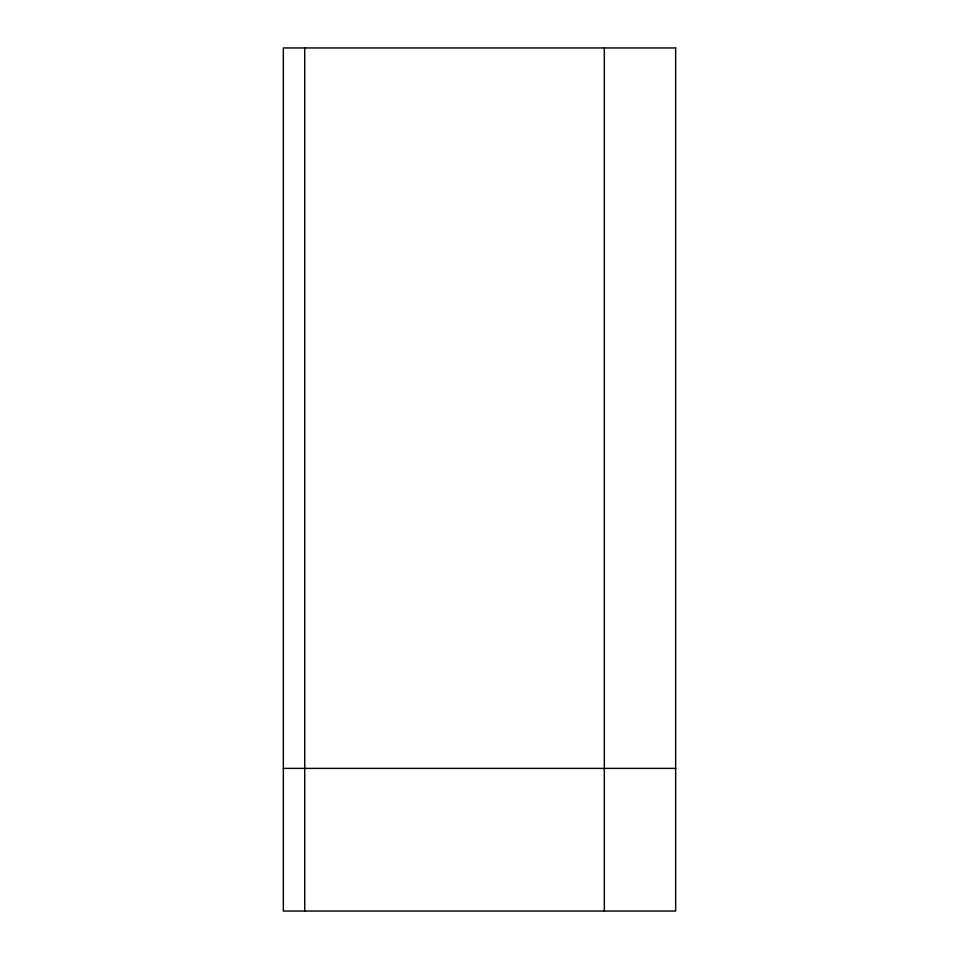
<?xml version="1.0" encoding="UTF-8"?>
<svg xmlns="http://www.w3.org/2000/svg" width="959" height="959" viewBox="0 0 959 959"><rect width="100%" height="100%" fill="white"/><g stroke="black" fill="none" stroke-linecap="round" stroke-linejoin="round"><path stroke-width="1.44" d="M283.337 768.387L675.663 768.387M604.326 47.95L604.326 911.05M304.734 47.95L304.734 911.05M675.663 47.95L283.337 47.95L283.337 911.05L675.663 911.05L675.663 47.95"/></g></svg>
